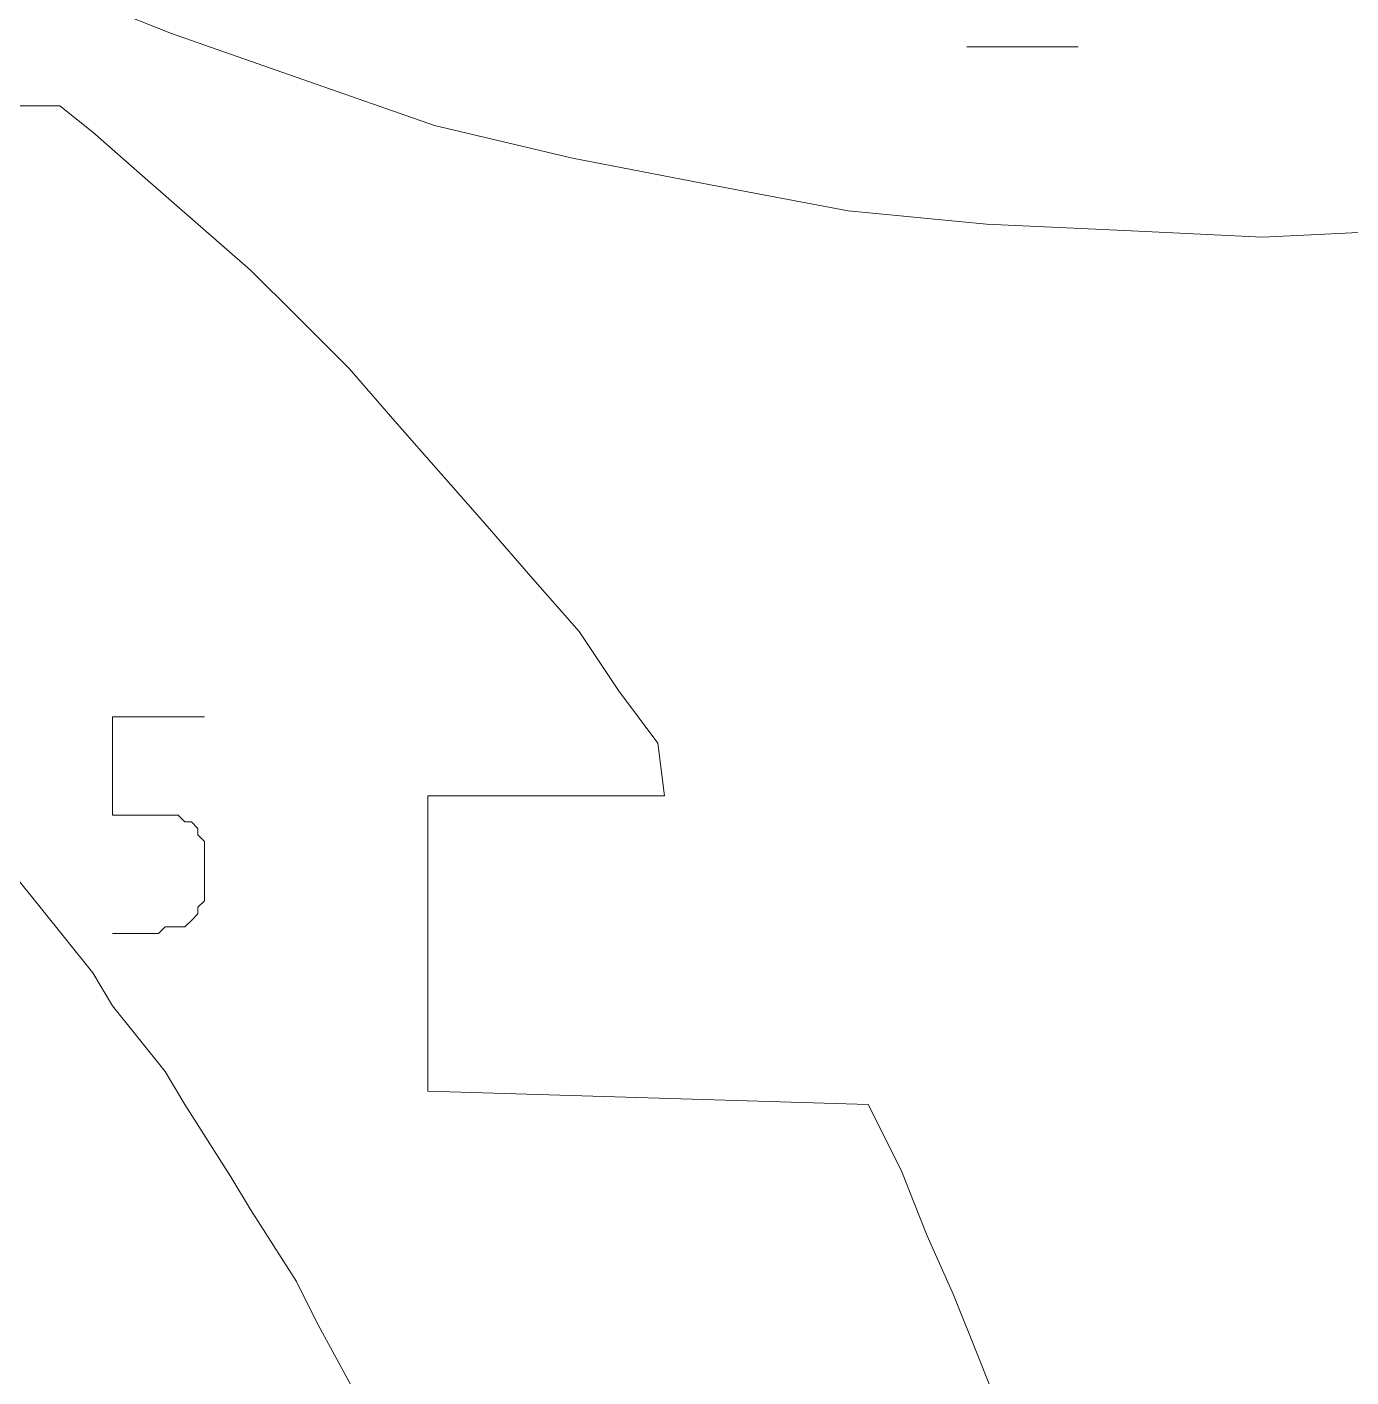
# Model space of a CAD drawing. Header units: centimetres. Extents: x -10.4 to 10.4, y -10.8 to 7.6.
# Drawn here: x -1.063 to 0.077, y -7.306 to -6.144 of the extents above; entities that cross this region are included whole.
import ezdxf
from ezdxf.lldxf.tags import DXFTag

# ---------------------------------------------------------------- set-up
doc = ezdxf.new("R2010")
doc.units = ezdxf.units.CM
doc.header["$MEASUREMENT"] = 0
doc.layers.add('layer 1', color=7, linetype='Continuous')
tags = doc.linetypes.add('New Line1537', pattern=[0.2, 0.1, -0.1]).pattern_tags.tags
tags[6:7] = [DXFTag(74, 4), DXFTag(75, 0), DXFTag(340, '0'), DXFTag(46, 1.0), DXFTag(50, 0.0), DXFTag(44, 0.0), DXFTag(45, 0.0)]
tags[4:5] = [DXFTag(74, 4), DXFTag(75, 0), DXFTag(340, '0'), DXFTag(46, 1.0), DXFTag(50, 0.0), DXFTag(44, 0.0), DXFTag(45, 0.0)]
tags = doc.linetypes.add('New Line1538', pattern=[0.2, 0.1, -0.1]).pattern_tags.tags
tags[6:7] = [DXFTag(74, 4), DXFTag(75, 0), DXFTag(340, '0'), DXFTag(46, 1.0), DXFTag(50, 0.0), DXFTag(44, 0.0), DXFTag(45, 0.0)]
tags[4:5] = [DXFTag(74, 4), DXFTag(75, 0), DXFTag(340, '0'), DXFTag(46, 1.0), DXFTag(50, 0.0), DXFTag(44, 0.0), DXFTag(45, 0.0)]
tags = doc.linetypes.add('New Line1539', pattern=[0.2, 0.1, -0.1]).pattern_tags.tags
tags[6:7] = [DXFTag(74, 4), DXFTag(75, 0), DXFTag(340, '0'), DXFTag(46, 1.0), DXFTag(50, 0.0), DXFTag(44, 0.0), DXFTag(45, 0.0)]
tags[4:5] = [DXFTag(74, 4), DXFTag(75, 0), DXFTag(340, '0'), DXFTag(46, 1.0), DXFTag(50, 0.0), DXFTag(44, 0.0), DXFTag(45, 0.0)]
tags = doc.linetypes.add('New Line1540', pattern=[0.2, 0.1, -0.1]).pattern_tags.tags
tags[6:7] = [DXFTag(74, 4), DXFTag(75, 0), DXFTag(340, '0'), DXFTag(46, 1.0), DXFTag(50, 0.0), DXFTag(44, 0.0), DXFTag(45, 0.0)]
tags[4:5] = [DXFTag(74, 4), DXFTag(75, 0), DXFTag(340, '0'), DXFTag(46, 1.0), DXFTag(50, 0.0), DXFTag(44, 0.0), DXFTag(45, 0.0)]
tags = doc.linetypes.add('New Line1541', pattern=[0.2, 0.1, -0.1]).pattern_tags.tags
tags[6:7] = [DXFTag(74, 4), DXFTag(75, 0), DXFTag(340, '0'), DXFTag(46, 1.0), DXFTag(50, 0.0), DXFTag(44, 0.0), DXFTag(45, 0.0)]
tags[4:5] = [DXFTag(74, 4), DXFTag(75, 0), DXFTag(340, '0'), DXFTag(46, 1.0), DXFTag(50, 0.0), DXFTag(44, 0.0), DXFTag(45, 0.0)]
tags = doc.linetypes.add('New Line1542', pattern=[0.2, 0.1, -0.1]).pattern_tags.tags
tags[6:7] = [DXFTag(74, 4), DXFTag(75, 0), DXFTag(340, '0'), DXFTag(46, 1.0), DXFTag(50, 0.0), DXFTag(44, 0.0), DXFTag(45, 0.0)]
tags[4:5] = [DXFTag(74, 4), DXFTag(75, 0), DXFTag(340, '0'), DXFTag(46, 1.0), DXFTag(50, 0.0), DXFTag(44, 0.0), DXFTag(45, 0.0)]
tags = doc.linetypes.add('New Line1543', pattern=[0.2, 0.1, -0.1]).pattern_tags.tags
tags[6:7] = [DXFTag(74, 4), DXFTag(75, 0), DXFTag(340, '0'), DXFTag(46, 1.0), DXFTag(50, 0.0), DXFTag(44, 0.0), DXFTag(45, 0.0)]
tags[4:5] = [DXFTag(74, 4), DXFTag(75, 0), DXFTag(340, '0'), DXFTag(46, 1.0), DXFTag(50, 0.0), DXFTag(44, 0.0), DXFTag(45, 0.0)]
tags = doc.linetypes.add('New Line1544', pattern=[0.2, 0.1, -0.1]).pattern_tags.tags
tags[6:7] = [DXFTag(74, 4), DXFTag(75, 0), DXFTag(340, '0'), DXFTag(46, 1.0), DXFTag(50, 0.0), DXFTag(44, 0.0), DXFTag(45, 0.0)]
tags[4:5] = [DXFTag(74, 4), DXFTag(75, 0), DXFTag(340, '0'), DXFTag(46, 1.0), DXFTag(50, 0.0), DXFTag(44, 0.0), DXFTag(45, 0.0)]
tags = doc.linetypes.add('New Line1545', pattern=[0.2, 0.1, -0.1]).pattern_tags.tags
tags[6:7] = [DXFTag(74, 4), DXFTag(75, 0), DXFTag(340, '0'), DXFTag(46, 1.0), DXFTag(50, 0.0), DXFTag(44, 0.0), DXFTag(45, 0.0)]
tags[4:5] = [DXFTag(74, 4), DXFTag(75, 0), DXFTag(340, '0'), DXFTag(46, 1.0), DXFTag(50, 0.0), DXFTag(44, 0.0), DXFTag(45, 0.0)]
tags = doc.linetypes.add('New Line1546', pattern=[0.2, 0.1, -0.1]).pattern_tags.tags
tags[6:7] = [DXFTag(74, 4), DXFTag(75, 0), DXFTag(340, '0'), DXFTag(46, 1.0), DXFTag(50, 0.0), DXFTag(44, 0.0), DXFTag(45, 0.0)]
tags[4:5] = [DXFTag(74, 4), DXFTag(75, 0), DXFTag(340, '0'), DXFTag(46, 1.0), DXFTag(50, 0.0), DXFTag(44, 0.0), DXFTag(45, 0.0)]
tags = doc.linetypes.add('New Line1547', pattern=[0.2, 0.1, -0.1]).pattern_tags.tags
tags[6:7] = [DXFTag(74, 4), DXFTag(75, 0), DXFTag(340, '0'), DXFTag(46, 1.0), DXFTag(50, 0.0), DXFTag(44, 0.0), DXFTag(45, 0.0)]
tags[4:5] = [DXFTag(74, 4), DXFTag(75, 0), DXFTag(340, '0'), DXFTag(46, 1.0), DXFTag(50, 0.0), DXFTag(44, 0.0), DXFTag(45, 0.0)]
tags = doc.linetypes.add('New Line1548', pattern=[0.2, 0.1, -0.1]).pattern_tags.tags
tags[6:7] = [DXFTag(74, 4), DXFTag(75, 0), DXFTag(340, '0'), DXFTag(46, 1.0), DXFTag(50, 0.0), DXFTag(44, 0.0), DXFTag(45, 0.0)]
tags[4:5] = [DXFTag(74, 4), DXFTag(75, 0), DXFTag(340, '0'), DXFTag(46, 1.0), DXFTag(50, 0.0), DXFTag(44, 0.0), DXFTag(45, 0.0)]
tags = doc.linetypes.add('New Line1549', pattern=[0.2, 0.1, -0.1]).pattern_tags.tags
tags[6:7] = [DXFTag(74, 4), DXFTag(75, 0), DXFTag(340, '0'), DXFTag(46, 1.0), DXFTag(50, 0.0), DXFTag(44, 0.0), DXFTag(45, 0.0)]
tags[4:5] = [DXFTag(74, 4), DXFTag(75, 0), DXFTag(340, '0'), DXFTag(46, 1.0), DXFTag(50, 0.0), DXFTag(44, 0.0), DXFTag(45, 0.0)]
tags = doc.linetypes.add('New Line1550', pattern=[0.2, 0.1, -0.1]).pattern_tags.tags
tags[6:7] = [DXFTag(74, 4), DXFTag(75, 0), DXFTag(340, '0'), DXFTag(46, 1.0), DXFTag(50, 0.0), DXFTag(44, 0.0), DXFTag(45, 0.0)]
tags[4:5] = [DXFTag(74, 4), DXFTag(75, 0), DXFTag(340, '0'), DXFTag(46, 1.0), DXFTag(50, 0.0), DXFTag(44, 0.0), DXFTag(45, 0.0)]
tags = doc.linetypes.add('New Line1551', pattern=[0.2, 0.1, -0.1]).pattern_tags.tags
tags[6:7] = [DXFTag(74, 4), DXFTag(75, 0), DXFTag(340, '0'), DXFTag(46, 1.0), DXFTag(50, 0.0), DXFTag(44, 0.0), DXFTag(45, 0.0)]
tags[4:5] = [DXFTag(74, 4), DXFTag(75, 0), DXFTag(340, '0'), DXFTag(46, 1.0), DXFTag(50, 0.0), DXFTag(44, 0.0), DXFTag(45, 0.0)]
tags = doc.linetypes.add('New Line1552', pattern=[0.2, 0.1, -0.1]).pattern_tags.tags
tags[6:7] = [DXFTag(74, 4), DXFTag(75, 0), DXFTag(340, '0'), DXFTag(46, 1.0), DXFTag(50, 0.0), DXFTag(44, 0.0), DXFTag(45, 0.0)]
tags[4:5] = [DXFTag(74, 4), DXFTag(75, 0), DXFTag(340, '0'), DXFTag(46, 1.0), DXFTag(50, 0.0), DXFTag(44, 0.0), DXFTag(45, 0.0)]
tags = doc.linetypes.add('New Line1553', pattern=[0.2, 0.1, -0.1]).pattern_tags.tags
tags[6:7] = [DXFTag(74, 4), DXFTag(75, 0), DXFTag(340, '0'), DXFTag(46, 1.0), DXFTag(50, 0.0), DXFTag(44, 0.0), DXFTag(45, 0.0)]
tags[4:5] = [DXFTag(74, 4), DXFTag(75, 0), DXFTag(340, '0'), DXFTag(46, 1.0), DXFTag(50, 0.0), DXFTag(44, 0.0), DXFTag(45, 0.0)]
tags = doc.linetypes.add('New Line1554', pattern=[0.2, 0.1, -0.1]).pattern_tags.tags
tags[6:7] = [DXFTag(74, 4), DXFTag(75, 0), DXFTag(340, '0'), DXFTag(46, 1.0), DXFTag(50, 0.0), DXFTag(44, 0.0), DXFTag(45, 0.0)]
tags[4:5] = [DXFTag(74, 4), DXFTag(75, 0), DXFTag(340, '0'), DXFTag(46, 1.0), DXFTag(50, 0.0), DXFTag(44, 0.0), DXFTag(45, 0.0)]
tags = doc.linetypes.add('New Line1555', pattern=[0.2, 0.1, -0.1]).pattern_tags.tags
tags[6:7] = [DXFTag(74, 4), DXFTag(75, 0), DXFTag(340, '0'), DXFTag(46, 1.0), DXFTag(50, 0.0), DXFTag(44, 0.0), DXFTag(45, 0.0)]
tags[4:5] = [DXFTag(74, 4), DXFTag(75, 0), DXFTag(340, '0'), DXFTag(46, 1.0), DXFTag(50, 0.0), DXFTag(44, 0.0), DXFTag(45, 0.0)]
tags = doc.linetypes.add('New Line1556', pattern=[0.2, 0.1, -0.1]).pattern_tags.tags
tags[6:7] = [DXFTag(74, 4), DXFTag(75, 0), DXFTag(340, '0'), DXFTag(46, 1.0), DXFTag(50, 0.0), DXFTag(44, 0.0), DXFTag(45, 0.0)]
tags[4:5] = [DXFTag(74, 4), DXFTag(75, 0), DXFTag(340, '0'), DXFTag(46, 1.0), DXFTag(50, 0.0), DXFTag(44, 0.0), DXFTag(45, 0.0)]
tags = doc.linetypes.add('New Line1557', pattern=[0.2, 0.1, -0.1]).pattern_tags.tags
tags[6:7] = [DXFTag(74, 4), DXFTag(75, 0), DXFTag(340, '0'), DXFTag(46, 1.0), DXFTag(50, 0.0), DXFTag(44, 0.0), DXFTag(45, 0.0)]
tags[4:5] = [DXFTag(74, 4), DXFTag(75, 0), DXFTag(340, '0'), DXFTag(46, 1.0), DXFTag(50, 0.0), DXFTag(44, 0.0), DXFTag(45, 0.0)]
tags = doc.linetypes.add('New Line1558', pattern=[0.2, 0.1, -0.1]).pattern_tags.tags
tags[6:7] = [DXFTag(74, 4), DXFTag(75, 0), DXFTag(340, '0'), DXFTag(46, 1.0), DXFTag(50, 0.0), DXFTag(44, 0.0), DXFTag(45, 0.0)]
tags[4:5] = [DXFTag(74, 4), DXFTag(75, 0), DXFTag(340, '0'), DXFTag(46, 1.0), DXFTag(50, 0.0), DXFTag(44, 0.0), DXFTag(45, 0.0)]
tags = doc.linetypes.add('New Line1559', pattern=[0.2, 0.1, -0.1]).pattern_tags.tags
tags[6:7] = [DXFTag(74, 4), DXFTag(75, 0), DXFTag(340, '0'), DXFTag(46, 1.0), DXFTag(50, 0.0), DXFTag(44, 0.0), DXFTag(45, 0.0)]
tags[4:5] = [DXFTag(74, 4), DXFTag(75, 0), DXFTag(340, '0'), DXFTag(46, 1.0), DXFTag(50, 0.0), DXFTag(44, 0.0), DXFTag(45, 0.0)]
tags = doc.linetypes.add('New Line1585', pattern=[0.2, 0.1, -0.1]).pattern_tags.tags
tags[6:7] = [DXFTag(74, 4), DXFTag(75, 0), DXFTag(340, '0'), DXFTag(46, 1.0), DXFTag(50, 0.0), DXFTag(44, 0.0), DXFTag(45, 0.0)]
tags[4:5] = [DXFTag(74, 4), DXFTag(75, 0), DXFTag(340, '0'), DXFTag(46, 1.0), DXFTag(50, 0.0), DXFTag(44, 0.0), DXFTag(45, 0.0)]
tags = doc.linetypes.add('New Line1586', pattern=[0.2, 0.1, -0.1]).pattern_tags.tags
tags[6:7] = [DXFTag(74, 4), DXFTag(75, 0), DXFTag(340, '0'), DXFTag(46, 1.0), DXFTag(50, 0.0), DXFTag(44, 0.0), DXFTag(45, 0.0)]
tags[4:5] = [DXFTag(74, 4), DXFTag(75, 0), DXFTag(340, '0'), DXFTag(46, 1.0), DXFTag(50, 0.0), DXFTag(44, 0.0), DXFTag(45, 0.0)]
tags = doc.linetypes.add('New Line1587', pattern=[0.2, 0.1, -0.1]).pattern_tags.tags
tags[6:7] = [DXFTag(74, 4), DXFTag(75, 0), DXFTag(340, '0'), DXFTag(46, 1.0), DXFTag(50, 0.0), DXFTag(44, 0.0), DXFTag(45, 0.0)]
tags[4:5] = [DXFTag(74, 4), DXFTag(75, 0), DXFTag(340, '0'), DXFTag(46, 1.0), DXFTag(50, 0.0), DXFTag(44, 0.0), DXFTag(45, 0.0)]
tags = doc.linetypes.add('New Line1588', pattern=[0.2, 0.1, -0.1]).pattern_tags.tags
tags[6:7] = [DXFTag(74, 4), DXFTag(75, 0), DXFTag(340, '0'), DXFTag(46, 1.0), DXFTag(50, 0.0), DXFTag(44, 0.0), DXFTag(45, 0.0)]
tags[4:5] = [DXFTag(74, 4), DXFTag(75, 0), DXFTag(340, '0'), DXFTag(46, 1.0), DXFTag(50, 0.0), DXFTag(44, 0.0), DXFTag(45, 0.0)]
tags = doc.linetypes.add('New Line1589', pattern=[0.2, 0.1, -0.1]).pattern_tags.tags
tags[6:7] = [DXFTag(74, 4), DXFTag(75, 0), DXFTag(340, '0'), DXFTag(46, 1.0), DXFTag(50, 0.0), DXFTag(44, 0.0), DXFTag(45, 0.0)]
tags[4:5] = [DXFTag(74, 4), DXFTag(75, 0), DXFTag(340, '0'), DXFTag(46, 1.0), DXFTag(50, 0.0), DXFTag(44, 0.0), DXFTag(45, 0.0)]
tags = doc.linetypes.add('New Line1590', pattern=[0.2, 0.1, -0.1]).pattern_tags.tags
tags[6:7] = [DXFTag(74, 4), DXFTag(75, 0), DXFTag(340, '0'), DXFTag(46, 1.0), DXFTag(50, 0.0), DXFTag(44, 0.0), DXFTag(45, 0.0)]
tags[4:5] = [DXFTag(74, 4), DXFTag(75, 0), DXFTag(340, '0'), DXFTag(46, 1.0), DXFTag(50, 0.0), DXFTag(44, 0.0), DXFTag(45, 0.0)]
tags = doc.linetypes.add('New Line1591', pattern=[0.2, 0.1, -0.1]).pattern_tags.tags
tags[6:7] = [DXFTag(74, 4), DXFTag(75, 0), DXFTag(340, '0'), DXFTag(46, 1.0), DXFTag(50, 0.0), DXFTag(44, 0.0), DXFTag(45, 0.0)]
tags[4:5] = [DXFTag(74, 4), DXFTag(75, 0), DXFTag(340, '0'), DXFTag(46, 1.0), DXFTag(50, 0.0), DXFTag(44, 0.0), DXFTag(45, 0.0)]
tags = doc.linetypes.add('New Line1592', pattern=[0.2, 0.1, -0.1]).pattern_tags.tags
tags[6:7] = [DXFTag(74, 4), DXFTag(75, 0), DXFTag(340, '0'), DXFTag(46, 1.0), DXFTag(50, 0.0), DXFTag(44, 0.0), DXFTag(45, 0.0)]
tags[4:5] = [DXFTag(74, 4), DXFTag(75, 0), DXFTag(340, '0'), DXFTag(46, 1.0), DXFTag(50, 0.0), DXFTag(44, 0.0), DXFTag(45, 0.0)]
tags = doc.linetypes.add('New Line1593', pattern=[0.2, 0.1, -0.1]).pattern_tags.tags
tags[6:7] = [DXFTag(74, 4), DXFTag(75, 0), DXFTag(340, '0'), DXFTag(46, 1.0), DXFTag(50, 0.0), DXFTag(44, 0.0), DXFTag(45, 0.0)]
tags[4:5] = [DXFTag(74, 4), DXFTag(75, 0), DXFTag(340, '0'), DXFTag(46, 1.0), DXFTag(50, 0.0), DXFTag(44, 0.0), DXFTag(45, 0.0)]
tags = doc.linetypes.add('New Line1594', pattern=[0.2, 0.1, -0.1]).pattern_tags.tags
tags[6:7] = [DXFTag(74, 4), DXFTag(75, 0), DXFTag(340, '0'), DXFTag(46, 1.0), DXFTag(50, 0.0), DXFTag(44, 0.0), DXFTag(45, 0.0)]
tags[4:5] = [DXFTag(74, 4), DXFTag(75, 0), DXFTag(340, '0'), DXFTag(46, 1.0), DXFTag(50, 0.0), DXFTag(44, 0.0), DXFTag(45, 0.0)]
tags = doc.linetypes.add('New Line389', pattern=[0.2, 0.1, -0.1]).pattern_tags.tags
tags[6:7] = [DXFTag(74, 4), DXFTag(75, 0), DXFTag(340, '0'), DXFTag(46, 1.0), DXFTag(50, 0.0), DXFTag(44, 0.0), DXFTag(45, 0.0)]
tags[4:5] = [DXFTag(74, 4), DXFTag(75, 0), DXFTag(340, '0'), DXFTag(46, 1.0), DXFTag(50, 0.0), DXFTag(44, 0.0), DXFTag(45, 0.0)]
tags = doc.linetypes.add('New Line390', pattern=[0.2, 0.1, -0.1]).pattern_tags.tags
tags[6:7] = [DXFTag(74, 4), DXFTag(75, 0), DXFTag(340, '0'), DXFTag(46, 1.0), DXFTag(50, 0.0), DXFTag(44, 0.0), DXFTag(45, 0.0)]
tags[4:5] = [DXFTag(74, 4), DXFTag(75, 0), DXFTag(340, '0'), DXFTag(46, 1.0), DXFTag(50, 0.0), DXFTag(44, 0.0), DXFTag(45, 0.0)]
tags = doc.linetypes.add('New Line391', pattern=[0.2, 0.1, -0.1]).pattern_tags.tags
tags[6:7] = [DXFTag(74, 4), DXFTag(75, 0), DXFTag(340, '0'), DXFTag(46, 1.0), DXFTag(50, 0.0), DXFTag(44, 0.0), DXFTag(45, 0.0)]
tags[4:5] = [DXFTag(74, 4), DXFTag(75, 0), DXFTag(340, '0'), DXFTag(46, 1.0), DXFTag(50, 0.0), DXFTag(44, 0.0), DXFTag(45, 0.0)]
tags = doc.linetypes.add('New Line392', pattern=[0.2, 0.1, -0.1]).pattern_tags.tags
tags[6:7] = [DXFTag(74, 4), DXFTag(75, 0), DXFTag(340, '0'), DXFTag(46, 1.0), DXFTag(50, 0.0), DXFTag(44, 0.0), DXFTag(45, 0.0)]
tags[4:5] = [DXFTag(74, 4), DXFTag(75, 0), DXFTag(340, '0'), DXFTag(46, 1.0), DXFTag(50, 0.0), DXFTag(44, 0.0), DXFTag(45, 0.0)]
tags = doc.linetypes.add('New Line393', pattern=[0.2, 0.1, -0.1]).pattern_tags.tags
tags[6:7] = [DXFTag(74, 4), DXFTag(75, 0), DXFTag(340, '0'), DXFTag(46, 1.0), DXFTag(50, 0.0), DXFTag(44, 0.0), DXFTag(45, 0.0)]
tags[4:5] = [DXFTag(74, 4), DXFTag(75, 0), DXFTag(340, '0'), DXFTag(46, 1.0), DXFTag(50, 0.0), DXFTag(44, 0.0), DXFTag(45, 0.0)]
tags = doc.linetypes.add('New Line394', pattern=[0.2, 0.1, -0.1]).pattern_tags.tags
tags[6:7] = [DXFTag(74, 4), DXFTag(75, 0), DXFTag(340, '0'), DXFTag(46, 1.0), DXFTag(50, 0.0), DXFTag(44, 0.0), DXFTag(45, 0.0)]
tags[4:5] = [DXFTag(74, 4), DXFTag(75, 0), DXFTag(340, '0'), DXFTag(46, 1.0), DXFTag(50, 0.0), DXFTag(44, 0.0), DXFTag(45, 0.0)]
tags = doc.linetypes.add('New Line395', pattern=[0.2, 0.1, -0.1]).pattern_tags.tags
tags[6:7] = [DXFTag(74, 4), DXFTag(75, 0), DXFTag(340, '0'), DXFTag(46, 1.0), DXFTag(50, 0.0), DXFTag(44, 0.0), DXFTag(45, 0.0)]
tags[4:5] = [DXFTag(74, 4), DXFTag(75, 0), DXFTag(340, '0'), DXFTag(46, 1.0), DXFTag(50, 0.0), DXFTag(44, 0.0), DXFTag(45, 0.0)]
tags = doc.linetypes.add('New Line396', pattern=[0.2, 0.1, -0.1]).pattern_tags.tags
tags[6:7] = [DXFTag(74, 4), DXFTag(75, 0), DXFTag(340, '0'), DXFTag(46, 1.0), DXFTag(50, 0.0), DXFTag(44, 0.0), DXFTag(45, 0.0)]
tags[4:5] = [DXFTag(74, 4), DXFTag(75, 0), DXFTag(340, '0'), DXFTag(46, 1.0), DXFTag(50, 0.0), DXFTag(44, 0.0), DXFTag(45, 0.0)]
tags = doc.linetypes.add('New Line397', pattern=[0.2, 0.1, -0.1]).pattern_tags.tags
tags[6:7] = [DXFTag(74, 4), DXFTag(75, 0), DXFTag(340, '0'), DXFTag(46, 1.0), DXFTag(50, 0.0), DXFTag(44, 0.0), DXFTag(45, 0.0)]
tags[4:5] = [DXFTag(74, 4), DXFTag(75, 0), DXFTag(340, '0'), DXFTag(46, 1.0), DXFTag(50, 0.0), DXFTag(44, 0.0), DXFTag(45, 0.0)]
tags = doc.linetypes.add('New Line398', pattern=[0.2, 0.1, -0.1]).pattern_tags.tags
tags[6:7] = [DXFTag(74, 4), DXFTag(75, 0), DXFTag(340, '0'), DXFTag(46, 1.0), DXFTag(50, 0.0), DXFTag(44, 0.0), DXFTag(45, 0.0)]
tags[4:5] = [DXFTag(74, 4), DXFTag(75, 0), DXFTag(340, '0'), DXFTag(46, 1.0), DXFTag(50, 0.0), DXFTag(44, 0.0), DXFTag(45, 0.0)]

msp = doc.modelspace()

# ---------------------------------------------------------------- linework, layer by layer
at = {"layer": 'layer 1', "color": 5, "linetype": 'New Line389', "lineweight": 9}
msp.add_open_spline([(-1.05156, -6.10411), (-1.05156, -6.10411), (-0.93839, -6.14931), (-0.93839, -6.14931)], degree=3, dxfattribs=at)
at = {"layer": 'layer 1', "color": 5, "linetype": 'New Line390', "lineweight": 9}
msp.add_open_spline([(-0.93839, -6.14931), (-0.93839, -6.14931), (-0.82521, -6.18899), (-0.82521, -6.18899)], degree=3, dxfattribs=at)
at = {"layer": 'layer 1', "color": 1, "lineweight": 20}
for points in [[(-0.25367, -6.16069), (-0.25367, -6.16069), (-0.15756, -6.16069), (-0.15756, -6.16069)], [(-0.98928, -6.82266), (-0.98928, -6.82266), (-0.98928, -6.73778), (-0.98928, -6.73778)], [(-0.98928, -6.73778), (-0.98928, -6.73778), (-0.91009, -6.73778), (-0.91009, -6.73778)], [(-0.94961, -6.82266), (-0.94961, -6.82266), (-0.98928, -6.82266), (-0.98928, -6.82266)], [(-0.94392, -6.82266), (-0.94392, -6.82266), (-0.94961, -6.82266), (-0.94961, -6.82266)], [(-0.9327, -6.82266), (-0.9327, -6.82266), (-0.94392, -6.82266), (-0.94392, -6.82266)], [(-0.92701, -6.82835), (-0.92701, -6.82835), (-0.9327, -6.82266), (-0.9327, -6.82266)], [(-0.92131, -6.82835), (-0.92131, -6.82835), (-0.92701, -6.82835), (-0.92701, -6.82835)], [(-0.91563, -6.83403), (-0.91563, -6.83403), (-0.92131, -6.82835), (-0.92131, -6.82835)], [(-0.91563, -6.83957), (-0.91563, -6.83957), (-0.91563, -6.83403), (-0.91563, -6.83403)], [(-0.91009, -6.84526), (-0.91009, -6.84526), (-0.91563, -6.83957), (-0.91563, -6.83957)], [(-0.91009, -6.85094), (-0.91009, -6.85094), (-0.91009, -6.84526), (-0.91009, -6.84526)], [(-0.91009, -6.86232), (-0.91009, -6.86232), (-0.91009, -6.85094), (-0.91009, -6.85094)], [(-0.91009, -6.87924), (-0.91009, -6.87924), (-0.91009, -6.86232), (-0.91009, -6.86232)], [(-0.91009, -6.86232), (-0.91009, -6.86232), (-0.91009, -6.86232), (-0.91009, -6.86232)], [(-0.91009, -6.89047), (-0.91009, -6.89047), (-0.91009, -6.87924), (-0.91009, -6.87924)], [(-0.91009, -6.89616), (-0.91009, -6.89616), (-0.91009, -6.89047), (-0.91009, -6.89047)], [(-0.91563, -6.90185), (-0.91563, -6.90185), (-0.91009, -6.89616), (-0.91009, -6.89616)], [(-0.91563, -6.90754), (-0.91563, -6.90754), (-0.91563, -6.90185), (-0.91563, -6.90185)], [(-0.92701, -6.91876), (-0.92701, -6.91876), (-0.92131, -6.91322), (-0.92131, -6.91322)], [(-0.92131, -6.91322), (-0.92131, -6.91322), (-0.91563, -6.90754), (-0.91563, -6.90754)], [(-0.98928, -6.92445), (-0.98928, -6.92445), (-0.94961, -6.92445), (-0.94961, -6.92445)], [(-0.94961, -6.92445), (-0.94961, -6.92445), (-0.94392, -6.91876), (-0.94392, -6.91876)], [(-0.94961, -6.92445), (-0.94961, -6.92445), (-0.94961, -6.92445), (-0.94961, -6.92445)], [(-0.94392, -6.91876), (-0.94392, -6.91876), (-0.9327, -6.91876), (-0.9327, -6.91876)], [(-0.9327, -6.91876), (-0.9327, -6.91876), (-0.92701, -6.91876), (-0.92701, -6.91876)]]:
    msp.add_open_spline(points, degree=3, dxfattribs=at)
at = {"layer": 'layer 1', "color": 5, "linetype": 'New Line391', "lineweight": 9}
msp.add_open_spline([(-0.82521, -6.18899), (-0.82521, -6.18899), (-0.71204, -6.2285), (-0.71204, -6.2285)], degree=3, dxfattribs=at)
at = {"layer": 'layer 1', "color": 5, "linetype": 'New Line1559', "lineweight": 9}
msp.add_open_spline([(-1.03449, -6.21158), (-1.03449, -6.21158), (-2.20573, -6.21158), (-2.20573, -6.21158)], degree=3, dxfattribs=at)
at = {"layer": 'layer 1', "color": 5, "linetype": 'New Line1558', "lineweight": 9}
msp.add_open_spline([(-1.00619, -6.23419), (-1.00619, -6.23419), (-1.03449, -6.21158), (-1.03449, -6.21158)], degree=3, dxfattribs=at)
at = {"layer": 'layer 1', "color": 5, "linetype": 'New Line392', "lineweight": 9}
msp.add_open_spline([(-0.71204, -6.2285), (-0.71204, -6.2285), (-0.59318, -6.2568), (-0.59318, -6.2568)], degree=3, dxfattribs=at)
at = {"layer": 'layer 1', "color": 5, "linetype": 'New Line1557', "lineweight": 9}
msp.add_open_spline([(-0.96099, -6.27387), (-0.96099, -6.27387), (-1.00619, -6.23419), (-1.00619, -6.23419)], degree=3, dxfattribs=at)
at = {"layer": 'layer 1', "color": 5, "linetype": 'New Line393', "lineweight": 9}
msp.add_open_spline([(-0.59318, -6.2568), (-0.59318, -6.2568), (-0.47432, -6.27955), (-0.47432, -6.27955)], degree=3, dxfattribs=at)
at = {"layer": 'layer 1', "color": 5, "linetype": 'New Line1556', "lineweight": 9}
msp.add_open_spline([(-0.91563, -6.31338), (-0.91563, -6.31338), (-0.96099, -6.27387), (-0.96099, -6.27387)], degree=3, dxfattribs=at)
at = {"layer": 'layer 1', "color": 5, "linetype": 'New Line394', "lineweight": 9}
msp.add_open_spline([(-0.47432, -6.27955), (-0.47432, -6.27955), (-0.35561, -6.30215), (-0.35561, -6.30215)], degree=3, dxfattribs=at)
at = {"layer": 'layer 1', "color": 5, "linetype": 'New Line1555', "lineweight": 9}
msp.add_open_spline([(-0.87042, -6.35305), (-0.87042, -6.35305), (-0.91563, -6.31338), (-0.91563, -6.31338)], degree=3, dxfattribs=at)
at = {"layer": 'layer 1', "color": 5, "linetype": 'New Line395', "lineweight": 9}
msp.add_open_spline([(-0.35561, -6.30215), (-0.35561, -6.30215), (-0.23675, -6.31338), (-0.23675, -6.31338)], degree=3, dxfattribs=at)
at = {"layer": 'layer 1', "color": 5, "linetype": 'New Line396', "lineweight": 9}
msp.add_open_spline([(-0.23675, -6.31338), (-0.23675, -6.31338), (-0.11789, -6.31907), (-0.11789, -6.31907)], degree=3, dxfattribs=at)
at = {"layer": 'layer 1', "color": 5, "linetype": 'New Line397', "lineweight": 9}
msp.add_open_spline([(-0.11789, -6.31907), (-0.11789, -6.31907), (0.00097, -6.32476), (0.00097, -6.32476)], degree=3, dxfattribs=at)
at = {"layer": 'layer 1', "color": 5, "linetype": 'New Line398', "lineweight": 9}
msp.add_open_spline([(0.00097, -6.32476), (0.00097, -6.32476), (0.11968, -6.31907), (0.11968, -6.31907)], degree=3, dxfattribs=at)
at = {"layer": 'layer 1', "color": 5, "linetype": 'New Line1554', "lineweight": 9}
msp.add_open_spline([(-0.83076, -6.39258), (-0.83076, -6.39258), (-0.87042, -6.35305), (-0.87042, -6.35305)], degree=3, dxfattribs=at)
at = {"layer": 'layer 1', "color": 5, "linetype": 'New Line1553', "lineweight": 9}
msp.add_open_spline([(-0.78554, -6.43793), (-0.78554, -6.43793), (-0.83076, -6.39258), (-0.83076, -6.39258)], degree=3, dxfattribs=at)
at = {"layer": 'layer 1', "color": 5, "linetype": 'New Line1552', "lineweight": 9}
msp.add_open_spline([(-0.74602, -6.48313), (-0.74602, -6.48313), (-0.78554, -6.43793), (-0.78554, -6.43793)], degree=3, dxfattribs=at)
at = {"layer": 'layer 1', "color": 5, "linetype": 'New Line1551', "lineweight": 9}
msp.add_open_spline([(-0.70636, -6.5285), (-0.70636, -6.5285), (-0.74602, -6.48313), (-0.74602, -6.48313)], degree=3, dxfattribs=at)
at = {"layer": 'layer 1', "color": 5, "linetype": 'New Line1550', "lineweight": 9}
msp.add_open_spline([(-0.66668, -6.5737), (-0.66668, -6.5737), (-0.70636, -6.5285), (-0.70636, -6.5285)], degree=3, dxfattribs=at)
at = {"layer": 'layer 1', "color": 5, "linetype": 'New Line1549', "lineweight": 9}
msp.add_open_spline([(-0.62716, -6.61891), (-0.62716, -6.61891), (-0.66668, -6.5737), (-0.66668, -6.5737)], degree=3, dxfattribs=at)
at = {"layer": 'layer 1', "color": 5, "linetype": 'New Line1548', "lineweight": 9}
msp.add_open_spline([(-0.58749, -6.66427), (-0.58749, -6.66427), (-0.62716, -6.61891), (-0.62716, -6.61891)], degree=3, dxfattribs=at)
at = {"layer": 'layer 1', "color": 5, "linetype": 'New Line1547', "lineweight": 9}
msp.add_open_spline([(-0.55351, -6.71517), (-0.55351, -6.71517), (-0.58749, -6.66427), (-0.58749, -6.66427)], degree=3, dxfattribs=at)
at = {"layer": 'layer 1', "color": 5, "linetype": 'New Line1546', "lineweight": 9}
msp.add_open_spline([(-0.51968, -6.76038), (-0.51968, -6.76038), (-0.55351, -6.71517), (-0.55351, -6.71517)], degree=3, dxfattribs=at)
at = {"layer": 'layer 1', "color": 5, "linetype": 'New Line1545', "lineweight": 9}
msp.add_open_spline([(-0.51399, -6.80574), (-0.51399, -6.80574), (-0.51968, -6.76038), (-0.51968, -6.76038)], degree=3, dxfattribs=at)
at = {"layer": 'layer 1', "color": 5, "linetype": 'New Line1543', "lineweight": 9}
msp.add_open_spline([(-0.71773, -7.06022), (-0.71773, -7.06022), (-0.71773, -6.80574), (-0.71773, -6.80574)], degree=3, dxfattribs=at)
at = {"layer": 'layer 1', "color": 5, "linetype": 'New Line1544', "lineweight": 9}
msp.add_open_spline([(-0.71773, -6.80574), (-0.71773, -6.80574), (-0.51399, -6.80574), (-0.51399, -6.80574)], degree=3, dxfattribs=at)
at = {"layer": 'layer 1', "color": 5, "linetype": 'New Line1585', "lineweight": 9}
msp.add_open_spline([(-1.07416, -6.87355), (-1.07416, -6.87355), (-1.05156, -6.90185), (-1.05156, -6.90185)], degree=3, dxfattribs=at)
at = {"layer": 'layer 1', "color": 5, "linetype": 'New Line1586', "lineweight": 9}
msp.add_open_spline([(-1.05156, -6.90185), (-1.05156, -6.90185), (-1.00619, -6.95843), (-1.00619, -6.95843)], degree=3, dxfattribs=at)
at = {"layer": 'layer 1', "color": 5, "linetype": 'New Line1587', "lineweight": 9}
msp.add_open_spline([(-1.00619, -6.95843), (-1.00619, -6.95843), (-0.98928, -6.98673), (-0.98928, -6.98673)], degree=3, dxfattribs=at)
at = {"layer": 'layer 1', "color": 5, "linetype": 'New Line1588', "lineweight": 9}
msp.add_open_spline([(-0.98928, -6.98673), (-0.98928, -6.98673), (-0.94392, -7.04331), (-0.94392, -7.04331)], degree=3, dxfattribs=at)
at = {"layer": 'layer 1', "color": 5, "linetype": 'New Line1589', "lineweight": 9}
msp.add_open_spline([(-0.94392, -7.04331), (-0.94392, -7.04331), (-0.92701, -7.0716), (-0.92701, -7.0716)], degree=3, dxfattribs=at)
at = {"layer": 'layer 1', "color": 5, "linetype": 'New Line1542', "lineweight": 9}
msp.add_open_spline([(-0.33855, -7.0716), (-0.33855, -7.0716), (-0.71773, -7.06022), (-0.71773, -7.06022)], degree=3, dxfattribs=at)
at = {"layer": 'layer 1', "color": 5, "linetype": 'New Line1590', "lineweight": 9}
msp.add_open_spline([(-0.92701, -7.0716), (-0.92701, -7.0716), (-0.88734, -7.13388), (-0.88734, -7.13388)], degree=3, dxfattribs=at)
at = {"layer": 'layer 1', "color": 5, "linetype": 'New Line1541', "lineweight": 9}
msp.add_open_spline([(-0.31025, -7.12819), (-0.31025, -7.12819), (-0.33855, -7.0716), (-0.33855, -7.0716)], degree=3, dxfattribs=at)
at = {"layer": 'layer 1', "color": 5, "linetype": 'New Line1591', "lineweight": 9}
msp.add_open_spline([(-0.88734, -7.13388), (-0.88734, -7.13388), (-0.87042, -7.16217), (-0.87042, -7.16217)], degree=3, dxfattribs=at)
at = {"layer": 'layer 1', "color": 5, "linetype": 'New Line1540', "lineweight": 9}
msp.add_open_spline([(-0.28764, -7.18478), (-0.28764, -7.18478), (-0.31025, -7.12819), (-0.31025, -7.12819)], degree=3, dxfattribs=at)
at = {"layer": 'layer 1', "color": 5, "linetype": 'New Line1592', "lineweight": 9}
msp.add_open_spline([(-0.87042, -7.16217), (-0.87042, -7.16217), (-0.83076, -7.22429), (-0.83076, -7.22429)], degree=3, dxfattribs=at)
at = {"layer": 'layer 1', "color": 5, "linetype": 'New Line1539', "lineweight": 9}
msp.add_open_spline([(-0.26504, -7.23567), (-0.26504, -7.23567), (-0.28764, -7.18478), (-0.28764, -7.18478)], degree=3, dxfattribs=at)
at = {"layer": 'layer 1', "color": 5, "linetype": 'New Line1593', "lineweight": 9}
msp.add_open_spline([(-0.83076, -7.22429), (-0.83076, -7.22429), (-0.81384, -7.25828), (-0.81384, -7.25828)], degree=3, dxfattribs=at)
at = {"layer": 'layer 1', "color": 5, "linetype": 'New Line1538', "lineweight": 9}
msp.add_open_spline([(-0.24244, -7.29226), (-0.24244, -7.29226), (-0.26504, -7.23567), (-0.26504, -7.23567)], degree=3, dxfattribs=at)
at = {"layer": 'layer 1', "color": 5, "linetype": 'New Line1594', "lineweight": 9}
msp.add_open_spline([(-0.81384, -7.25828), (-0.81384, -7.25828), (-0.77985, -7.32055), (-0.77985, -7.32055)], degree=3, dxfattribs=at)
at = {"layer": 'layer 1', "color": 5, "linetype": 'New Line1537', "lineweight": 9}
msp.add_open_spline([(-0.21984, -7.34884), (-0.21984, -7.34884), (-0.24244, -7.29226), (-0.24244, -7.29226)], degree=3, dxfattribs=at)

doc.saveas('drawing.dxf')
